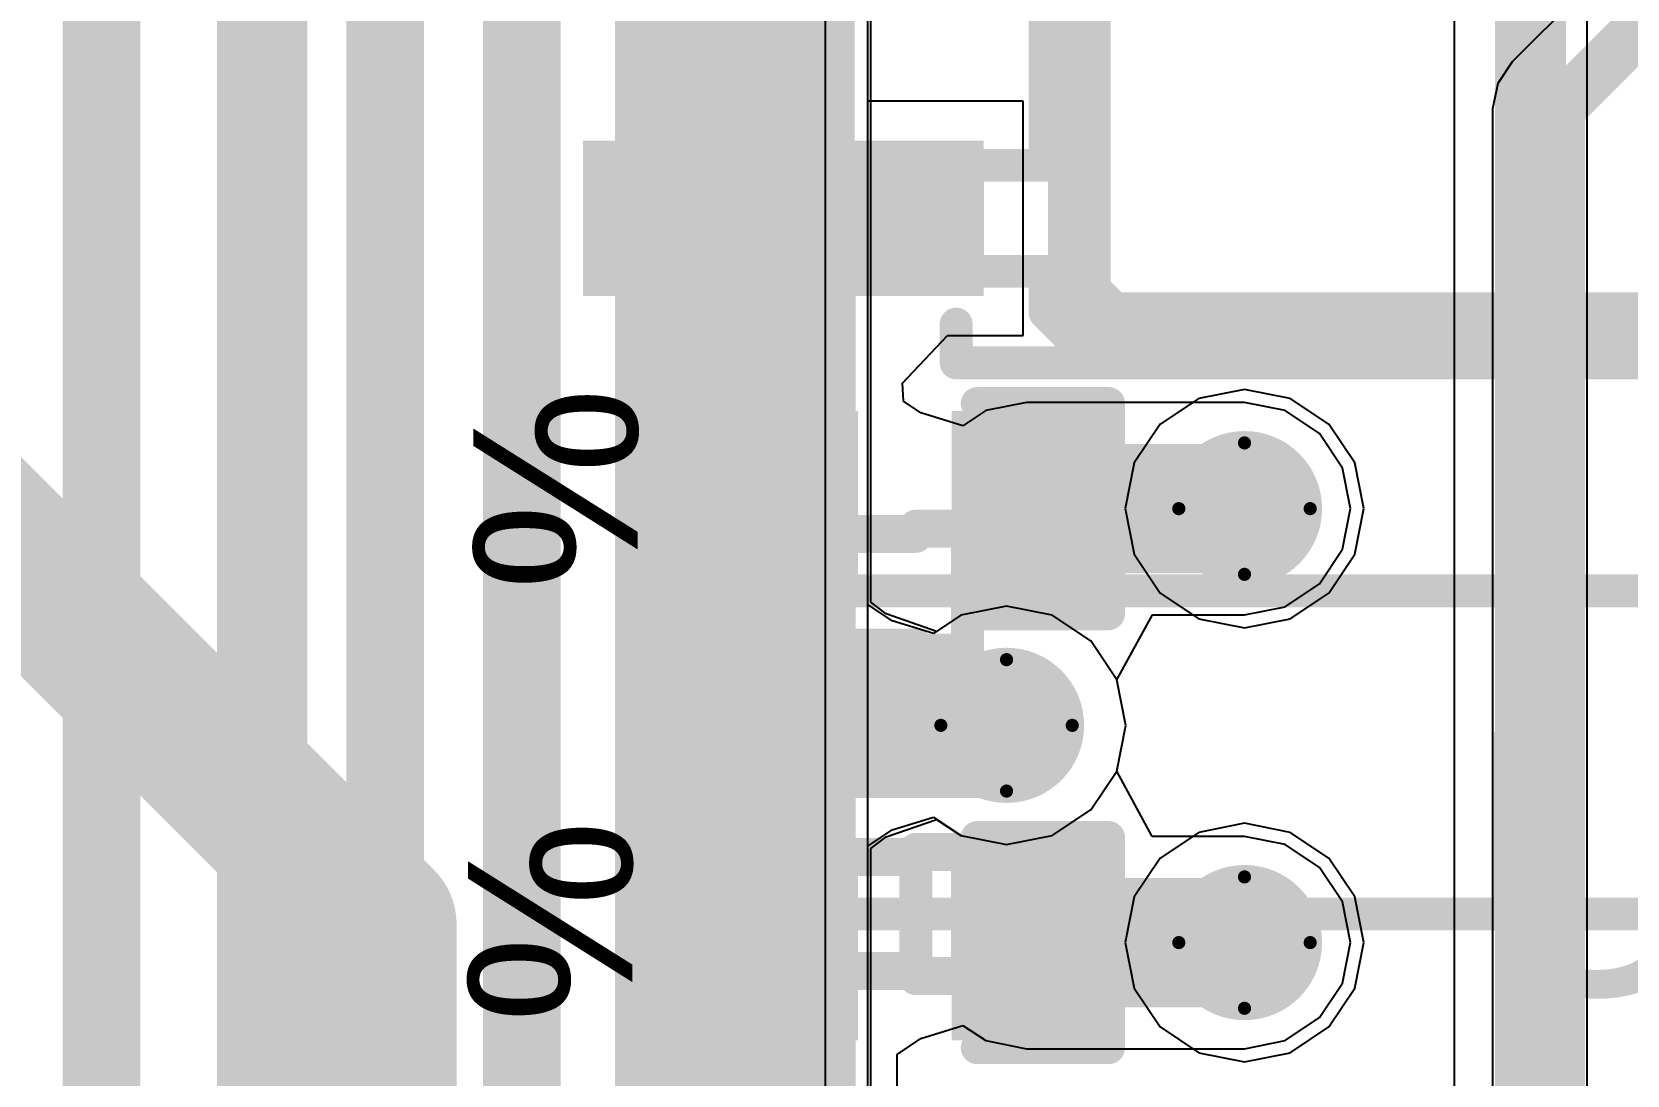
# Model space of a CAD drawing. Header units: millimetres. Extents: x -16 to 330, y -45 to 150.
# Drawn here: x 66.89 to 73.06, y 31.14 to 35.17 of the extents above; entities that cross this region are included whole.
import ezdxf

# ---------------------------------------------------------------- set-up
doc = ezdxf.new("R2010")
doc.units = ezdxf.units.MM
for name, color, linetype in [('BottomLayer', 5, 'Continuous'), ('BottomSolder', 6, 'Continuous'), ('DrillDrawing', 1, 'Continuous'), ('Mechanical13', 56, 'Continuous'), ('MidLayer1', 16, 'Continuous'), ('MidLayer2', 76, 'Continuous'), ('TopLayer', 1, 'Continuous'), ('TopOverlay', 2, 'Continuous'), ('TopPaste', 8, 'Continuous'), ('TopSolder', 216, 'Continuous'), ('ViaHoleLayer', 16, 'Continuous')]:
    doc.layers.add(name, color=color, linetype=linetype)
doc.styles.add('Arial', font='arial.ttf', dxfattribs={"height": 0.2})

# ---------------------------------------------------------------- blocks, each defined once
blk = doc.blocks.new('14_SOIC_71')
at = {"layer": 'TopLayer'}
blk.add_hatch(color=1, dxfattribs=at).paths.add_polyline_path([(1.925, 4.11), (3.475, 4.11), (3.475, 3.51), (1.925, 3.51)])
at = {"layer": 'TopPaste'}
blk.add_hatch(color=8, dxfattribs=at).paths.add_polyline_path([(1.925, 4.11), (3.475, 4.11), (3.475, 3.51), (1.925, 3.51)])
at = {"layer": 'TopSolder'}
blk.add_hatch(color=216, dxfattribs=at).paths.add_polyline_path([(1.925, 4.11), (3.475, 4.11), (3.475, 3.51), (1.925, 3.51)])
at = {"layer": 'TopOverlay', "const_width": 0.127}
for points in [[(2.032, 4.3688), (-1.9558, 4.3688)], [(2.032, 4.3688), (2.032, 4.2188)]]:
    blk.add_lwpolyline(points, dxfattribs=at)
at = {"layer": 'TopOverlay', "const_width": 0.0635}
for points in [[(2.0002, 4.3688, 1), (2.0638, 4.3688, 1)], [(2.0002, 4.3688, 1), (2.0638, 4.3688, 1)], [(2.0002, 4.2188, 1), (2.0638, 4.2188, 1)]]:
    blk.add_lwpolyline(points, format="xyb", close=True, dxfattribs=at)
blk = doc.blocks.new('C___0402_166')
at = {"layer": 'TopLayer'}
for points in [[(-0.6985, -0.3175), (-0.6985, 0.3175), (-0.2413, 0.3175), (-0.2413, -0.3175)], [(0.2413, -0.3175), (0.2413, 0.3175), (0.6985, 0.3175), (0.6985, -0.3175)]]:
    blk.add_hatch(color=1, dxfattribs=at).paths.add_polyline_path(points)
at = {"layer": 'TopPaste'}
for points in [[(-0.6985, -0.3175), (-0.6985, 0.3175), (-0.2413, 0.3175), (-0.2413, -0.3175)], [(0.2413, -0.3175), (0.2413, 0.3175), (0.6985, 0.3175), (0.6985, -0.3175)]]:
    blk.add_hatch(color=8, dxfattribs=at).paths.add_polyline_path(points)
at = {"layer": 'TopSolder'}
for points in [[(-0.7585, -0.3775), (-0.7585, 0.3775), (-0.1813, 0.3775), (-0.1813, -0.3775)], [(0.1813, -0.3775), (0.1813, 0.3775), (0.7585, 0.3775), (0.7585, -0.3775)]]:
    blk.add_hatch(color=216, dxfattribs=at).paths.add_polyline_path(points)
at = {"layer": 'TopOverlay', "const_width": 0.127}
for points in [[(-0.7874, 0.4064), (-0.2794, 0.4064)], [(-0.7874, -0.4064), (-0.7874, 0.4064)], [(0.2794, 0.4064), (0.7874, 0.4064)], [(0.7874, -0.4064), (0.7874, 0.4064)], [(-0.7874, -0.4064), (-0.2794, -0.4064)], [(0.2794, -0.4064), (0.7874, -0.4064)]]:
    blk.add_lwpolyline(points, dxfattribs=at)
at = {"layer": 'TopOverlay', "const_width": 0.0635}
for points in [[(-0.8191, 0.4064, 1), (-0.7556, 0.4064, 1)], [(-0.8191, 0.4064, 1), (-0.7556, 0.4064, 1)], [(-0.3111, 0.4064, 1), (-0.2477, 0.4064, 1)], [(0.2477, 0.4064, 1), (0.3111, 0.4064, 1)], [(0.7556, 0.4064, 1), (0.8191, 0.4064, 1)], [(0.7556, 0.4064, 1), (0.8191, 0.4064, 1)], [(-0.8191, -0.4064, 1), (-0.7556, -0.4064, 1)], [(-0.8191, -0.4064, 1), (-0.7556, -0.4064, 1)], [(-0.3111, -0.4064, 1), (-0.2477, -0.4064, 1)], [(0.2477, -0.4064, 1), (0.3111, -0.4064, 1)], [(0.7556, -0.4064, 1), (0.8191, -0.4064, 1)], [(0.7556, -0.4064, 1), (0.8191, -0.4064, 1)]]:
    blk.add_lwpolyline(points, format="xyb", close=True, dxfattribs=at)
blk = doc.blocks.new('C___0402_169')
at = {"layer": 'TopLayer'}
for points in [[(-0.6985, -0.3175), (-0.6985, 0.3175), (-0.2413, 0.3175), (-0.2413, -0.3175)], [(0.2413, -0.3175), (0.2413, 0.3175), (0.6985, 0.3175), (0.6985, -0.3175)]]:
    blk.add_hatch(color=1, dxfattribs=at).paths.add_polyline_path(points)
at = {"layer": 'TopPaste'}
for points in [[(-0.6985, -0.3175), (-0.6985, 0.3175), (-0.2413, 0.3175), (-0.2413, -0.3175)], [(0.2413, -0.3175), (0.2413, 0.3175), (0.6985, 0.3175), (0.6985, -0.3175)]]:
    blk.add_hatch(color=8, dxfattribs=at).paths.add_polyline_path(points)
at = {"layer": 'TopSolder'}
for points in [[(-0.7585, -0.3775), (-0.7585, 0.3775), (-0.1813, 0.3775), (-0.1813, -0.3775)], [(0.1813, -0.3775), (0.1813, 0.3775), (0.7585, 0.3775), (0.7585, -0.3775)]]:
    blk.add_hatch(color=216, dxfattribs=at).paths.add_polyline_path(points)
at = {"layer": 'TopOverlay', "const_width": 0.127}
for points in [[(-0.7874, 0.4064), (-0.2794, 0.4064)], [(-0.7874, -0.4064), (-0.7874, 0.4064)], [(0.2794, 0.4064), (0.7874, 0.4064)], [(0.7874, -0.4064), (0.7874, 0.4064)], [(-0.7874, -0.4064), (-0.2794, -0.4064)], [(0.2794, -0.4064), (0.7874, -0.4064)]]:
    blk.add_lwpolyline(points, dxfattribs=at)
at = {"layer": 'TopOverlay', "const_width": 0.0635}
for points in [[(-0.8191, 0.4064, 1), (-0.7556, 0.4064, 1)], [(-0.8191, 0.4064, 1), (-0.7556, 0.4064, 1)], [(-0.3111, 0.4064, 1), (-0.2477, 0.4064, 1)], [(0.2477, 0.4064, 1), (0.3111, 0.4064, 1)], [(0.7556, 0.4064, 1), (0.8191, 0.4064, 1)], [(0.7556, 0.4064, 1), (0.8191, 0.4064, 1)], [(-0.8191, -0.4064, 1), (-0.7556, -0.4064, 1)], [(-0.8191, -0.4064, 1), (-0.7556, -0.4064, 1)], [(-0.3111, -0.4064, 1), (-0.2477, -0.4064, 1)], [(0.2477, -0.4064, 1), (0.3111, -0.4064, 1)], [(0.7556, -0.4064, 1), (0.8191, -0.4064, 1)], [(0.7556, -0.4064, 1), (0.8191, -0.4064, 1)]]:
    blk.add_lwpolyline(points, format="xyb", close=True, dxfattribs=at)

msp = doc.modelspace()

# ---------------------------------------------------------------- hatches: boundary and pattern name
at = {"layer": 'BottomLayer'}
h = msp.add_hatch(color=5, dxfattribs=at)
edge = h.paths.add_edge_path()
edge.add_arc((71.5772, 33.3263), 0.3, 0, 360)
h = msp.add_hatch(color=5, dxfattribs=at)
edge = h.paths.add_edge_path()
edge.add_arc((70.6572, 32.4884), 0.3, 0, 360)
h = msp.add_hatch(color=5, dxfattribs=at)
edge = h.paths.add_edge_path()
edge.add_arc((71.5772, 31.6484), 0.3, 0, 360)
at = {"layer": 'BottomSolder'}
h = msp.add_hatch(color=6, dxfattribs=at)
edge = h.paths.add_edge_path()
edge.add_arc((71.5772, 33.3263), 0.15, 0, 360)
h = msp.add_hatch(color=6, dxfattribs=at)
edge = h.paths.add_edge_path()
edge.add_arc((70.6572, 32.4884), 0.15, 0, 360)
h = msp.add_hatch(color=6, dxfattribs=at)
edge = h.paths.add_edge_path()
edge.add_arc((71.5772, 31.6484), 0.15, 0, 360)
at = {"layer": 'MidLayer1'}
h = msp.add_hatch(color=16, dxfattribs=at)
edge = h.paths.add_edge_path()
edge.add_arc((71.5772, 33.3263), 0.3, 0, 360)
h = msp.add_hatch(color=16, dxfattribs=at)
edge = h.paths.add_edge_path()
edge.add_arc((70.6572, 32.4884), 0.3, 0, 360)
h = msp.add_hatch(color=16, dxfattribs=at)
edge = h.paths.add_edge_path()
edge.add_arc((71.5772, 31.6484), 0.3, 0, 360)
at = {"layer": 'MidLayer2'}
h = msp.add_hatch(color=76, dxfattribs=at)
edge = h.paths.add_edge_path()
edge.add_arc((71.5772, 33.3263), 0.3, 0, 360)
h = msp.add_hatch(color=76, dxfattribs=at)
edge = h.paths.add_edge_path()
edge.add_arc((70.6572, 32.4884), 0.3, 0, 360)
h = msp.add_hatch(color=76, dxfattribs=at)
edge = h.paths.add_edge_path()
edge.add_arc((71.5772, 31.6484), 0.3, 0, 360)
at = {"layer": 'TopLayer'}
h = msp.add_hatch(color=1, dxfattribs=at)
edge = h.paths.add_edge_path()
edge.add_arc((71.5772, 33.3263), 0.3, 0, 360)
h = msp.add_hatch(color=1, dxfattribs=at)
edge = h.paths.add_edge_path()
edge.add_arc((70.6572, 32.4884), 0.3, 0, 360)
h = msp.add_hatch(color=1, dxfattribs=at)
edge = h.paths.add_edge_path()
edge.add_arc((71.5772, 31.6484), 0.3, 0, 360)
at = {"layer": 'TopSolder'}
h = msp.add_hatch(color=216, dxfattribs=at)
edge = h.paths.add_edge_path()
edge.add_arc((71.5772, 33.3263), 0.15, 0, 360)
h = msp.add_hatch(color=216, dxfattribs=at)
edge = h.paths.add_edge_path()
edge.add_arc((70.6572, 32.4884), 0.15, 0, 360)
h = msp.add_hatch(color=216, dxfattribs=at)
edge = h.paths.add_edge_path()
edge.add_arc((71.5772, 31.6484), 0.15, 0, 360)
at = {"layer": 'ViaHoleLayer'}
h = msp.add_hatch(color=16, dxfattribs=at)
edge = h.paths.add_edge_path()
edge.add_arc((71.5772, 33.3263), 0.15, 0, 360)
h = msp.add_hatch(color=16, dxfattribs=at)
edge = h.paths.add_edge_path()
edge.add_arc((70.6572, 32.4884), 0.15, 0, 360)
h = msp.add_hatch(color=16, dxfattribs=at)
edge = h.paths.add_edge_path()
edge.add_arc((71.5772, 31.6484), 0.15, 0, 360)

# ---------------------------------------------------------------- linework, layer by layer
at = {"layer": 'BottomLayer'}
for p, q in [((69.9554, 46.6344), (69.9554, 20.5486)), ((70.1329, 32.9644), (70.1329, 37.9255)), ((73.1959, 35.6376), (72.612, 35.0537)), ((72.612, 35.0537), (72.5562, 34.9702)), ((72.5562, 34.9702), (72.5366, 34.8717)), ((72.5366, 34.8717), (72.5366, 28.5723)), ((70.1918, 32.9199), (70.1329, 32.9644)), ((70.6572, 32.9497), (70.4807, 32.9146)), ((70.8338, 32.9146), (70.6572, 32.9497)), ((70.3869, 32.8519), (70.1918, 32.9199)), ((70.4807, 32.9146), (70.3869, 32.8519)), ((70.9834, 32.8146), (70.8338, 32.9146)), ((71.0834, 32.665), (70.9834, 32.8146)), ((71.1185, 32.4884), (71.0834, 32.665)), ((71.0834, 32.3119), (71.1185, 32.4884)), ((70.9834, 32.1623), (71.0834, 32.3119)), ((70.8338, 32.0623), (70.9834, 32.1623)), ((70.1918, 32.057), (70.3869, 32.125)), ((70.3869, 32.125), (70.4807, 32.0623)), ((70.1329, 32.0125), (70.1918, 32.057)), ((70.1329, 23.4488), (70.1329, 32.0125)), ((70.4807, 32.0623), (70.6572, 32.0272)), ((70.6572, 32.0272), (70.8338, 32.0623))]:
    msp.add_line(p, q, dxfattribs=at)
for points, const_width in [([(67.7549, 23.2795), (67.7549, 45.0473)], 0.3), ([(68.2544, 23.033), (68.2544, 38.6024)], 0.3), ([(68.7832, 22.8605), (68.7832, 38.4247)], 0.3), ([(69.3166, 22.6251), (69.3166, 38.2517)], 0.3), ([(69.8246, 22.0063), (69.8246, 38.0532)], 0.3), ([(72.7939, 34.8717), (73.641, 35.7188)], 0.2), ([(72.7939, 28.3842), (72.7939, 34.8717)], 0.2)]:
    msp.add_lwpolyline(points, dxfattribs=dict(at, const_width=const_width))
at = {"layer": 'BottomLayer', "const_width": 0.1}
msp.add_lwpolyline([(72.7439, 34.8717, 1), (72.8439, 34.8717, 1)], format="xyb", close=True, dxfattribs=at)
msp.add_lwpolyline([(72.7439, 34.8717, 1), (72.8439, 34.8717, 1)], format="xyb", close=True, dxfattribs=at)
at = {"layer": 'DrillDrawing', "const_width": 0.0508}
for points in [[(71.3232, 33.3263), (71.5772, 33.5803)], [(71.5772, 33.5803), (71.8312, 33.3263)], [(71.3232, 33.3263), (71.5772, 33.0723)], [(71.5772, 33.0723), (71.8312, 33.3263)], [(70.4032, 32.4884), (70.6572, 32.7424)], [(70.6572, 32.7424), (70.9112, 32.4884)], [(70.4032, 32.4884), (70.6572, 32.2344)], [(70.6572, 32.2344), (70.9112, 32.4884)], [(71.3232, 31.6484), (71.5772, 31.9024)], [(71.5772, 31.9024), (71.8312, 31.6484)], [(71.3232, 31.6484), (71.5772, 31.3944)], [(71.5772, 31.3944), (71.8312, 31.6484)]]:
    msp.add_lwpolyline(points, dxfattribs=at)
at = {"layer": 'DrillDrawing', "const_width": 0.0254}
for points in [[(71.5645, 33.5803, 1), (71.5899, 33.5803, 1)], [(71.5645, 33.5803, 1), (71.5899, 33.5803, 1)], [(71.3105, 33.3263, 1), (71.3359, 33.3263, 1)], [(71.3105, 33.3263, 1), (71.3359, 33.3263, 1)], [(71.8185, 33.3263, 1), (71.8439, 33.3263, 1)], [(71.8185, 33.3263, 1), (71.8439, 33.3263, 1)], [(71.5645, 33.0723, 1), (71.5899, 33.0723, 1)], [(71.5645, 33.0723, 1), (71.5899, 33.0723, 1)], [(70.6445, 32.7424, 1), (70.6699, 32.7424, 1)], [(70.6445, 32.7424, 1), (70.6699, 32.7424, 1)], [(70.3905, 32.4884, 1), (70.4159, 32.4884, 1)], [(70.3905, 32.4884, 1), (70.4159, 32.4884, 1)], [(70.8985, 32.4884, 1), (70.9239, 32.4884, 1)], [(70.8985, 32.4884, 1), (70.9239, 32.4884, 1)], [(70.6445, 32.2344, 1), (70.6699, 32.2344, 1)], [(70.6445, 32.2344, 1), (70.6699, 32.2344, 1)], [(71.5645, 31.9024, 1), (71.5899, 31.9024, 1)], [(71.5645, 31.9024, 1), (71.5899, 31.9024, 1)], [(71.3105, 31.6484, 1), (71.3359, 31.6484, 1)], [(71.3105, 31.6484, 1), (71.3359, 31.6484, 1)], [(71.8185, 31.6484, 1), (71.8439, 31.6484, 1)], [(71.8185, 31.6484, 1), (71.8439, 31.6484, 1)], [(71.5645, 31.3944, 1), (71.5899, 31.3944, 1)], [(71.5645, 31.3944, 1), (71.5899, 31.3944, 1)]]:
    msp.add_lwpolyline(points, format="xyb", close=True, dxfattribs=at)
at = {"layer": 'Mechanical13', "const_width": 0.127}
for points in [[(70.8812, 34.1213), (70.8812, 42.3963)], [(70.9961, 34.1787), (70.9961, 42.3389)], [(70.0062, 33.0088), (70.0062, 40.9535)], [(70.0062, 33.0088), (70.0062, 40.9535)], [(70.0062, 31.7588), (70.0062, 39.7035)], [(70.0062, 31.7588), (70.0062, 39.7035)], [(72.7562, 30.3141), (72.7562, 38.2588)], [(72.7562, 30.3141), (72.7562, 38.2588)], [(70.8062, 34.6538), (70.8062, 35.5138)], [(69.7562, 34.6538), (70.1062, 34.6538)], [(69.7562, 34.2438), (69.7562, 34.6538)], [(70.1062, 34.6538), (70.2062, 34.6538)], [(70.1062, 34.2438), (70.1062, 34.6538)], [(70.2062, 34.6538), (70.5062, 34.6538)], [(70.2062, 34.2438), (70.2062, 34.6538)], [(70.5062, 34.2438), (70.5062, 34.6538)], [(70.5062, 34.6538), (70.8812, 34.6538)], [(69.7562, 34.2438), (70.1062, 34.2438)], [(70.1062, 34.2438), (70.2062, 34.2438)], [(70.2062, 34.2438), (70.5062, 34.2438)], [(70.5062, 34.2438), (70.8812, 34.2438)], [(70.8062, 34.0838), (70.8062, 34.2438)], [(70.8062, 34.0838), (70.9961, 34.1787)], [(70.9961, 34.1787), (71.0762, 34.0986)], [(70.8812, 34.1213), (71.0187, 33.9838)], [(70.8062, 34.0838), (70.9812, 33.9088)], [(70.9812, 33.9088), (71.0762, 34.0986)], [(71.0762, 34.0986), (74.4363, 34.0986)], [(71.0187, 33.9838), (74.4937, 33.9838)], [(70.9812, 33.9088), (74.5312, 33.9088)], [(69.5062, 33.2588), (69.7062, 33.2588)], [(69.5062, 33.2388), (69.5062, 33.2588)], [(69.7062, 33.2388), (69.7062, 33.2588)], [(70.3062, 33.2588), (70.5062, 33.2588)], [(70.3062, 33.2388), (70.3062, 33.2588)], [(70.5062, 33.2388), (70.5062, 33.2588)], [(69.5062, 33.2388), (70.5062, 33.2388)], [(69.5062, 32.7788), (69.5062, 33.2388)], [(69.7062, 32.7788), (69.7062, 33.2388)], [(69.7062, 33.2188), (70.3062, 33.2188)], [(70.5062, 32.7788), (70.5062, 33.2388)], [(70.0062, 33.0088), (73.9786, 33.0088)], [(70.0062, 33.0088), (73.9786, 33.0088)], [(69.5062, 32.7788), (70.5062, 32.7788)], [(69.5062, 32.7588), (69.5062, 32.7788)], [(69.5062, 32.7588), (69.7062, 32.7588)], [(69.7062, 32.7988), (70.3062, 32.7988)], [(69.7062, 32.7588), (69.7062, 32.7788)], [(70.3062, 32.7588), (70.3062, 32.7788)], [(70.3062, 32.7588), (70.5062, 32.7588)], [(70.5062, 32.7588), (70.5062, 32.7788)], [(69.5062, 32.0088), (69.7062, 32.0088)], [(69.5062, 31.9888), (69.5062, 32.0088)], [(69.7062, 31.9888), (69.7062, 32.0088)], [(70.3062, 32.0088), (70.5062, 32.0088)], [(70.3062, 31.9888), (70.3062, 32.0088)], [(70.5062, 31.9888), (70.5062, 32.0088)], [(69.5062, 31.9888), (70.5062, 31.9888)], [(69.5062, 31.5288), (69.5062, 31.9888)], [(69.7062, 31.5288), (69.7062, 31.9888)], [(69.7062, 31.9688), (70.3062, 31.9688)], [(70.3062, 31.5288), (70.3062, 31.9888)], [(70.5062, 31.5288), (70.5062, 31.9888)], [(70.0062, 31.7588), (73.9786, 31.7588)], [(70.0062, 31.7588), (73.9786, 31.7588)], [(69.5062, 31.5288), (70.5062, 31.5288)], [(69.5062, 31.5088), (69.5062, 31.5288)], [(69.7062, 31.5488), (70.3062, 31.5488)], [(69.7062, 31.5088), (69.7062, 31.5288)], [(70.3062, 31.5088), (70.3062, 31.5288)], [(70.5062, 31.5088), (70.5062, 31.5288)], [(69.5062, 31.5088), (69.7062, 31.5088)], [(70.3062, 31.5088), (70.5062, 31.5088)]]:
    msp.add_lwpolyline(points, dxfattribs=at)
at = {"layer": 'Mechanical13'}
for points, const_width in [([(69.7245, 34.6538, 1), (69.788, 34.6538, 1)], 0.0635), ([(69.7245, 34.6538, 1), (69.788, 34.6538, 1)], 0.0635), ([(70.0745, 34.6538, 1), (70.138, 34.6538, 1)], 0.0635), ([(70.0745, 34.6538, 1), (70.138, 34.6538, 1)], 0.0635), ([(70.0745, 34.6538, 1), (70.138, 34.6538, 1)], 0.0635), ([(70.1745, 34.6538, 1), (70.238, 34.6538, 1)], 0.0635), ([(70.1745, 34.6538, 1), (70.238, 34.6538, 1)], 0.0635), ([(70.1745, 34.6538, 1), (70.238, 34.6538, 1)], 0.0635), ([(70.4745, 34.6538, 1), (70.538, 34.6538, 1)], 0.0635), ([(70.4745, 34.6538, 1), (70.538, 34.6538, 1)], 0.0635), ([(70.4745, 34.6538, 1), (70.538, 34.6538, 1)], 0.0635), ([(70.7745, 34.6538, 1), (70.838, 34.6538, 1)], 0.0635), ([(70.8495, 34.6538, 1), (70.913, 34.6538, 1)], 0.0635), ([(69.7245, 34.2438, 1), (69.788, 34.2438, 1)], 0.0635), ([(69.7245, 34.2438, 1), (69.788, 34.2438, 1)], 0.0635), ([(70.0745, 34.2438, 1), (70.138, 34.2438, 1)], 0.0635), ([(70.0745, 34.2438, 1), (70.138, 34.2438, 1)], 0.0635), ([(70.0745, 34.2438, 1), (70.138, 34.2438, 1)], 0.0635), ([(70.1745, 34.2438, 1), (70.238, 34.2438, 1)], 0.0635), ([(70.1745, 34.2438, 1), (70.238, 34.2438, 1)], 0.0635), ([(70.1745, 34.2438, 1), (70.238, 34.2438, 1)], 0.0635), ([(70.4745, 34.2438, 1), (70.538, 34.2438, 1)], 0.0635), ([(70.4745, 34.2438, 1), (70.538, 34.2438, 1)], 0.0635), ([(70.4745, 34.2438, 1), (70.538, 34.2438, 1)], 0.0635), ([(70.7745, 34.2438, 1), (70.838, 34.2438, 1)], 0.0635), ([(70.8495, 34.2438, 1), (70.913, 34.2438, 1)], 0.0635), ([(70.9643, 34.1787, 1), (71.0278, 34.1787, 1)], 0.0635), ([(70.9643, 34.1787, 1), (71.0278, 34.1787, 1)], 0.0635), ([(70.9643, 34.1787, 1), (71.0278, 34.1787, 1)], 0.0635), ([(70.8495, 34.1213, 1), (70.913, 34.1213, 1)], 0.0635), ([(70.8495, 34.1213, 1), (70.913, 34.1213, 1)], 0.0635), ([(70.7745, 34.0838, 1), (70.838, 34.0838, 1)], 0.0635), ([(70.7745, 34.0838, 1), (70.838, 34.0838, 1)], 0.0635), ([(70.7745, 34.0838, 1), (70.838, 34.0838, 1)], 0.0635), ([(71.0444, 34.0986, 1), (71.1079, 34.0986, 1)], 0.0635), ([(71.0444, 34.0986, 1), (71.1079, 34.0986, 1)], 0.0635), ([(71.0444, 34.0986, 1), (71.1079, 34.0986, 1)], 0.0635), ([(70.987, 33.9838, 1), (71.0505, 33.9838, 1)], 0.0635), ([(70.987, 33.9838, 1), (71.0505, 33.9838, 1)], 0.0635), ([(70.9495, 33.9088, 1), (71.013, 33.9088, 1)], 0.0635), ([(70.9495, 33.9088, 1), (71.013, 33.9088, 1)], 0.0635), ([(70.9495, 33.9088, 1), (71.013, 33.9088, 1)], 0.0635), ([(69.4745, 33.2588, 1), (69.538, 33.2588, 1)], 0.0635), ([(69.4745, 33.2588, 1), (69.538, 33.2588, 1)], 0.0635), ([(69.6745, 33.2588, 1), (69.738, 33.2588, 1)], 0.0635), ([(69.6745, 33.2588, 1), (69.738, 33.2588, 1)], 0.0635), ([(70.2745, 33.2588, 1), (70.338, 33.2588, 1)], 0.0635), ([(70.2745, 33.2588, 1), (70.338, 33.2588, 1)], 0.0635), ([(70.4745, 33.2588, 1), (70.538, 33.2588, 1)], 0.0635), ([(70.4745, 33.2588, 1), (70.538, 33.2588, 1)], 0.0635), ([(69.4745, 33.2388, 1), (69.538, 33.2388, 1)], 0.0635), ([(69.4745, 33.2388, 1), (69.538, 33.2388, 1)], 0.0635), ([(69.4745, 33.2388, 1), (69.538, 33.2388, 1)], 0.0635), ([(69.6745, 33.2388, 1), (69.738, 33.2388, 1)], 0.0635), ([(69.6745, 33.2388, 1), (69.738, 33.2388, 1)], 0.0635), ([(69.6745, 33.2188, 1), (69.738, 33.2188, 1)], 0.0635), ([(70.2745, 33.2388, 1), (70.338, 33.2388, 1)], 0.0635), ([(70.2745, 33.2188, 1), (70.338, 33.2188, 1)], 0.0635), ([(70.4745, 33.2388, 1), (70.538, 33.2388, 1)], 0.0635), ([(70.4745, 33.2388, 1), (70.538, 33.2388, 1)], 0.0635), ([(70.4745, 33.2388, 1), (70.538, 33.2388, 1)], 0.0635), ([(70.0094, 33.0088, 1), (70.0031, 33.0088, 1)], 0.127), ([(70.0094, 33.0088, 1), (70.0031, 33.0088, 1)], 0.127), ([(69.9713, 33.0088, 1), (70.0348, 33.0088, 1)], 0.0635), ([(69.9713, 33.0088, 1), (70.0348, 33.0088, 1)], 0.0635), ([(69.9745, 33.0088, 1), (70.038, 33.0088, 1)], 0.0635), ([(69.9745, 33.0088, 1), (70.038, 33.0088, 1)], 0.0635), ([(69.9745, 33.0088, 1), (70.038, 33.0088, 1)], 0.0635), ([(69.9745, 33.0088, 1), (70.038, 33.0088, 1)], 0.0635), ([(69.9777, 33.0088, 1), (70.0412, 33.0088, 1)], 0.0635), ([(69.9777, 33.0088, 1), (70.0412, 33.0088, 1)], 0.0635), ([(69.4745, 32.7788, 1), (69.538, 32.7788, 1)], 0.0635), ([(69.4745, 32.7788, 1), (69.538, 32.7788, 1)], 0.0635), ([(69.4745, 32.7788, 1), (69.538, 32.7788, 1)], 0.0635), ([(69.4745, 32.7588, 1), (69.538, 32.7588, 1)], 0.0635), ([(69.4745, 32.7588, 1), (69.538, 32.7588, 1)], 0.0635), ([(69.6745, 32.7988, 1), (69.738, 32.7988, 1)], 0.0635), ([(69.6745, 32.7788, 1), (69.738, 32.7788, 1)], 0.0635), ([(69.6745, 32.7788, 1), (69.738, 32.7788, 1)], 0.0635), ([(69.6745, 32.7588, 1), (69.738, 32.7588, 1)], 0.0635), ([(69.6745, 32.7588, 1), (69.738, 32.7588, 1)], 0.0635), ([(70.2745, 32.7988, 1), (70.338, 32.7988, 1)], 0.0635), ([(70.2745, 32.7788, 1), (70.338, 32.7788, 1)], 0.0635), ([(70.2745, 32.7588, 1), (70.338, 32.7588, 1)], 0.0635), ([(70.2745, 32.7588, 1), (70.338, 32.7588, 1)], 0.0635), ([(70.4745, 32.7788, 1), (70.538, 32.7788, 1)], 0.0635), ([(70.4745, 32.7788, 1), (70.538, 32.7788, 1)], 0.0635), ([(70.4745, 32.7788, 1), (70.538, 32.7788, 1)], 0.0635), ([(70.4745, 32.7588, 1), (70.538, 32.7588, 1)], 0.0635), ([(70.4745, 32.7588, 1), (70.538, 32.7588, 1)], 0.0635), ([(69.4745, 32.0088, 1), (69.538, 32.0088, 1)], 0.0635), ([(69.4745, 32.0088, 1), (69.538, 32.0088, 1)], 0.0635), ([(69.6745, 32.0088, 1), (69.738, 32.0088, 1)], 0.0635), ([(69.6745, 32.0088, 1), (69.738, 32.0088, 1)], 0.0635), ([(70.2745, 32.0088, 1), (70.338, 32.0088, 1)], 0.0635), ([(70.2745, 32.0088, 1), (70.338, 32.0088, 1)], 0.0635), ([(70.4745, 32.0088, 1), (70.538, 32.0088, 1)], 0.0635), ([(70.4745, 32.0088, 1), (70.538, 32.0088, 1)], 0.0635), ([(69.4745, 31.9888, 1), (69.538, 31.9888, 1)], 0.0635), ([(69.4745, 31.9888, 1), (69.538, 31.9888, 1)], 0.0635), ([(69.4745, 31.9888, 1), (69.538, 31.9888, 1)], 0.0635), ([(69.6745, 31.9888, 1), (69.738, 31.9888, 1)], 0.0635), ([(69.6745, 31.9888, 1), (69.738, 31.9888, 1)], 0.0635), ([(69.6745, 31.9688, 1), (69.738, 31.9688, 1)], 0.0635), ([(70.2745, 31.9888, 1), (70.338, 31.9888, 1)], 0.0635), ([(70.2745, 31.9888, 1), (70.338, 31.9888, 1)], 0.0635), ([(70.2745, 31.9688, 1), (70.338, 31.9688, 1)], 0.0635), ([(70.4745, 31.9888, 1), (70.538, 31.9888, 1)], 0.0635), ([(70.4745, 31.9888, 1), (70.538, 31.9888, 1)], 0.0635), ([(70.4745, 31.9888, 1), (70.538, 31.9888, 1)], 0.0635), ([(70.0094, 31.7588, 1), (70.0031, 31.7588, 1)], 0.127), ([(70.0094, 31.7588, 1), (70.0031, 31.7588, 1)], 0.127), ([(69.9713, 31.7588, 1), (70.0348, 31.7588, 1)], 0.0635), ([(69.9713, 31.7588, 1), (70.0348, 31.7588, 1)], 0.0635), ([(69.9745, 31.7588, 1), (70.038, 31.7588, 1)], 0.0635), ([(69.9745, 31.7588, 1), (70.038, 31.7588, 1)], 0.0635), ([(69.9745, 31.7588, 1), (70.038, 31.7588, 1)], 0.0635), ([(69.9745, 31.7588, 1), (70.038, 31.7588, 1)], 0.0635), ([(69.9777, 31.7588, 1), (70.0412, 31.7588, 1)], 0.0635), ([(69.9777, 31.7588, 1), (70.0412, 31.7588, 1)], 0.0635), ([(69.4745, 31.5288, 1), (69.538, 31.5288, 1)], 0.0635), ([(69.4745, 31.5288, 1), (69.538, 31.5288, 1)], 0.0635), ([(69.4745, 31.5288, 1), (69.538, 31.5288, 1)], 0.0635), ([(69.6745, 31.5488, 1), (69.738, 31.5488, 1)], 0.0635), ([(69.6745, 31.5288, 1), (69.738, 31.5288, 1)], 0.0635), ([(69.6745, 31.5288, 1), (69.738, 31.5288, 1)], 0.0635), ([(70.2745, 31.5488, 1), (70.338, 31.5488, 1)], 0.0635), ([(70.2745, 31.5288, 1), (70.338, 31.5288, 1)], 0.0635), ([(70.2745, 31.5288, 1), (70.338, 31.5288, 1)], 0.0635), ([(70.4745, 31.5288, 1), (70.538, 31.5288, 1)], 0.0635), ([(70.4745, 31.5288, 1), (70.538, 31.5288, 1)], 0.0635), ([(70.4745, 31.5288, 1), (70.538, 31.5288, 1)], 0.0635), ([(69.4745, 31.5088, 1), (69.538, 31.5088, 1)], 0.0635), ([(69.4745, 31.5088, 1), (69.538, 31.5088, 1)], 0.0635), ([(69.6745, 31.5088, 1), (69.738, 31.5088, 1)], 0.0635), ([(69.6745, 31.5088, 1), (69.738, 31.5088, 1)], 0.0635), ([(70.2745, 31.5088, 1), (70.338, 31.5088, 1)], 0.0635), ([(70.2745, 31.5088, 1), (70.338, 31.5088, 1)], 0.0635), ([(70.4745, 31.5088, 1), (70.538, 31.5088, 1)], 0.0635), ([(70.4745, 31.5088, 1), (70.538, 31.5088, 1)], 0.0635)]:
    msp.add_lwpolyline(points, format="xyb", close=True, dxfattribs=dict(at, const_width=const_width))
at = {"layer": 'MidLayer1'}
for p, q in [((69.9554, 46.6344), (69.9554, 20.5486)), ((70.1204, 23.4405), (70.1204, 46.6344)), ((71.4007, 33.7525), (71.251, 33.6525)), ((71.5772, 33.7876), (71.4007, 33.7525)), ((71.7537, 33.7525), (71.5772, 33.7876)), ((71.9033, 33.6525), (71.7537, 33.7525)), ((71.251, 33.6525), (71.151, 33.5028)), ((72.0033, 33.5028), (71.9033, 33.6525)), ((71.151, 33.5028), (71.1159, 33.3263)), ((72.0384, 33.3263), (72.0033, 33.5028)), ((71.1159, 33.3263), (71.151, 33.1498)), ((72.0033, 33.1498), (72.0384, 33.3263)), ((71.151, 33.1498), (71.251, 33.0001)), ((71.9033, 33.0001), (72.0033, 33.1498)), ((71.251, 33.0001), (71.4007, 32.9002)), ((71.7537, 32.9002), (71.9033, 33.0001)), ((71.4007, 32.9002), (71.5772, 32.865)), ((71.5772, 32.865), (71.7537, 32.9002)), ((71.4007, 32.0746), (71.251, 31.9746)), ((71.5772, 32.1097), (71.4007, 32.0746)), ((71.7537, 32.0746), (71.5772, 32.1097)), ((71.9033, 31.9746), (71.7537, 32.0746)), ((71.251, 31.9746), (71.151, 31.8249)), ((72.0033, 31.8249), (71.9033, 31.9746)), ((71.151, 31.8249), (71.1159, 31.6484)), ((72.0384, 31.6484), (72.0033, 31.8249)), ((71.1159, 31.6484), (71.151, 31.4719)), ((72.0033, 31.4719), (72.0384, 31.6484)), ((71.151, 31.4719), (71.251, 31.3222)), ((71.9033, 31.3222), (72.0033, 31.4719)), ((71.251, 31.3222), (71.4007, 31.2223)), ((71.7537, 31.2223), (71.9033, 31.3222)), ((71.4007, 31.2223), (71.5772, 31.1871)), ((71.5772, 31.1871), (71.7537, 31.2223))]:
    msp.add_line(p, q, dxfattribs=at)
at = {"layer": 'MidLayer1', "const_width": 0.6}
for points in [[(69.4436, 12.0173), (69.4436, 36.8046)], [(66.4464, 33.5026), (68.2314, 31.7176)], [(68.2314, 11.3722), (68.2314, 31.7176)]]:
    msp.add_lwpolyline(points, dxfattribs=at)
at = {"layer": 'MidLayer1', "const_width": 0.3}
msp.add_lwpolyline([(68.0814, 31.7176, 1), (68.3814, 31.7176, 1)], format="xyb", close=True, dxfattribs=at)
msp.add_lwpolyline([(68.0814, 31.7176, 1), (68.3814, 31.7176, 1)], format="xyb", close=True, dxfattribs=at)
at = {"layer": 'MidLayer2'}
for p, q in [((69.9554, 46.6344), (69.9554, 20.5486)), ((70.1204, 32.9561), (70.1204, 46.6344)), ((70.2149, 32.8926), (70.1204, 32.9561)), ((70.6572, 32.9497), (70.4807, 32.9146)), ((70.8338, 32.9146), (70.6572, 32.9497)), ((70.3744, 32.8435), (70.2149, 32.8926)), ((70.4807, 32.9146), (70.3744, 32.8435)), ((70.9834, 32.8146), (70.8338, 32.9146)), ((71.0834, 32.665), (70.9834, 32.8146)), ((71.1185, 32.4884), (71.0834, 32.665)), ((71.0834, 32.3119), (71.1185, 32.4884)), ((70.9834, 32.1623), (71.0834, 32.3119)), ((70.2149, 32.0843), (70.3744, 32.1333)), ((70.3744, 32.1333), (70.4807, 32.0623)), ((70.8338, 32.0623), (70.9834, 32.1623)), ((70.1204, 32.0208), (70.2149, 32.0843)), ((70.1204, 23.4405), (70.1204, 32.0208)), ((70.4807, 32.0623), (70.6572, 32.0272)), ((70.6572, 32.0272), (70.8338, 32.0623))]:
    msp.add_line(p, q, dxfattribs=at)
at = {"layer": 'TopLayer'}
for p, q in [((69.9554, 46.6344), (69.9554, 20.5486)), ((72.9026, 28.6745), (72.9026, 36.4558)), ((72.3879, 36.3492), (72.3879, 28.5679)), ((70.1204, 34.9012), (70.1204, 35.2664)), ((70.7218, 34.9012), (70.1204, 34.9012)), ((70.7218, 33.9964), (70.7218, 34.9012)), ((70.2547, 33.8117), (70.4291, 33.9964)), ((70.4291, 33.9964), (70.7218, 33.9964)), ((70.2587, 33.7424), (70.2547, 33.8117)), ((70.3254, 33.6971), (70.2587, 33.7424)), ((70.7342, 33.7366), (70.5772, 33.7054)), ((71.5772, 33.7366), (70.7342, 33.7366)), ((71.7342, 33.7054), (71.5772, 33.7366)), ((70.4887, 33.6462), (70.3254, 33.6971)), ((70.5772, 33.7054), (70.4887, 33.6462)), ((71.8673, 33.6164), (71.7342, 33.7054)), ((71.9562, 33.4833), (71.8673, 33.6164)), ((71.9875, 33.3263), (71.9562, 33.4833)), ((71.9562, 33.1693), (71.9875, 33.3263)), ((71.8673, 33.0362), (71.9562, 33.1693)), ((71.7342, 32.9473), (71.8673, 33.0362)), ((71.5772, 32.916), (71.7342, 32.9473)), ((71.0834, 32.665), (71.2211, 32.916)), ((71.2211, 32.916), (71.5772, 32.916)), ((71.1185, 32.4884), (71.0834, 32.665)), ((71.0834, 32.3119), (71.1185, 32.4884)), ((71.2197, 32.0587), (71.0834, 32.3119)), ((71.5772, 32.0587), (71.2197, 32.0587)), ((71.7342, 32.0275), (71.5772, 32.0587)), ((71.8673, 31.9385), (71.7342, 32.0275)), ((71.9562, 31.8054), (71.8673, 31.9385)), ((71.9875, 31.6484), (71.9562, 31.8054)), ((71.9562, 31.4914), (71.9875, 31.6484)), ((71.8673, 31.3583), (71.9562, 31.4914)), ((71.7342, 31.2694), (71.8673, 31.3583)), ((70.2347, 31.216), (70.3254, 31.2776)), ((70.3254, 31.2776), (70.4887, 31.3285)), ((70.4887, 31.3285), (70.5772, 31.2694)), ((70.2347, 30.9316), (70.2347, 31.216)), ((70.5772, 31.2694), (70.7342, 31.2381)), ((70.7342, 31.2381), (71.5772, 31.2381)), ((71.5772, 31.2381), (71.7342, 31.2694))]:
    msp.add_line(p, q, dxfattribs=at)
for points, const_width in [([(67.1576, 21.3557), (67.1576, 51.912)], 0.3), ([(67.8039, 21.5093), (67.8039, 51.0032)], 0.3), ([(72.6453, 28.5679), (72.6453, 36.4558)], 0.2), ([(69.7944, 33.3263), (69.7944, 34.4488)], 0.5588), ([(69.7944, 32.4874), (69.7944, 33.3263)], 0.5588), ([(70.7342, 33.3263), (71.5772, 33.3263)], 0.5), ([(69.7944, 31.6484), (69.7944, 32.4874)], 0.5588), ([(69.7944, 32.4874), (70.6562, 32.4874)], 0.5588), ([(70.6562, 32.4874), (70.6572, 32.4884)], 0.5588), ([(69.7944, 30.4998), (69.7944, 31.6484)], 0.5588), ([(70.7342, 31.6484), (71.5772, 31.6484)], 0.5)]:
    msp.add_lwpolyline(points, dxfattribs=dict(at, const_width=const_width))
for points, const_width in [([(69.6547, 34.4488, 1), (69.9341, 34.4488, 1)], 0.2794), ([(69.6547, 33.3263, 1), (69.9341, 33.3263, 1)], 0.2794), ([(69.6547, 33.3263, 1), (69.9341, 33.3263, 1)], 0.2794), ([(70.6092, 33.3263, 1), (70.8592, 33.3263, 1)], 0.25), ([(71.4522, 33.3263, 1), (71.7022, 33.3263, 1)], 0.25), ([(69.6547, 32.4874, 1), (69.9341, 32.4874, 1)], 0.2794), ([(69.6547, 32.4874, 1), (69.9341, 32.4874, 1)], 0.2794), ([(69.6547, 32.4874, 1), (69.9341, 32.4874, 1)], 0.2794), ([(70.5165, 32.4874, 1), (70.7959, 32.4874, 1)], 0.2794), ([(70.5165, 32.4874, 1), (70.7959, 32.4874, 1)], 0.2794), ([(70.5175, 32.4884, 1), (70.7969, 32.4884, 1)], 0.2794), ([(69.6547, 31.6484, 1), (69.9341, 31.6484, 1)], 0.2794), ([(69.6547, 31.6484, 1), (69.9341, 31.6484, 1)], 0.2794), ([(70.6092, 31.6484, 1), (70.8592, 31.6484, 1)], 0.25), ([(71.4522, 31.6484, 1), (71.7022, 31.6484, 1)], 0.25)]:
    msp.add_lwpolyline(points, format="xyb", close=True, dxfattribs=dict(at, const_width=const_width))

# ---------------------------------------------------------------- block references
at = {"rotation": 180}
msp.add_blockref('14_SOIC_71', (72.4944, 38.2588), dxfattribs=at)
for name, p in [('C___0402_169', (70.2643, 33.3263)), ('C___0402_166', (70.2643, 31.6484))]:
    msp.add_blockref(name, p)

# ---------------------------------------------------------------- texts
at = {"layer": 'TopOverlay', "style": 'Arial'}
for p in [(68.5961, 33.7969), (68.5749, 32.1243)]:
    msp.add_text('%', height=0.635, rotation=270, dxfattribs=at).set_placement(p)
msp.add_text('U11', height=1.016, dxfattribs=at).set_placement((72.4327, 31.4454))

doc.saveas('drawing.dxf')
